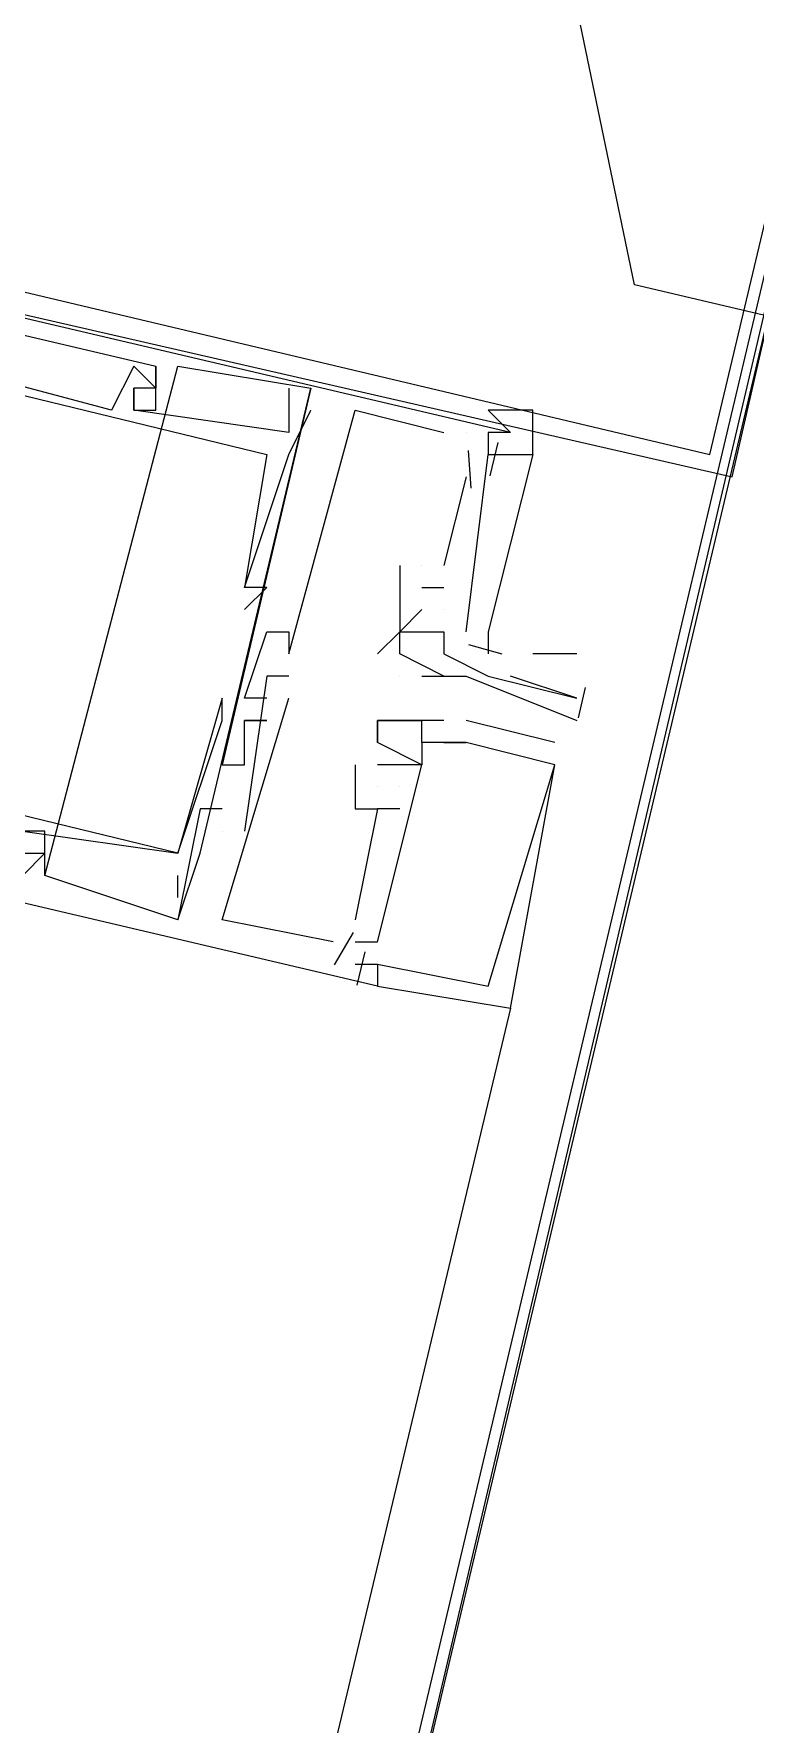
# Model space of a CAD drawing. Header units: feet. Extents: x -84 to 198, y -22 to 181.
# Drawn here: x 117.687 to 118.121, y 74.547 to 75.564 of the extents above; entities that cross this region are included whole.
import ezdxf

# ---------------------------------------------------------------- set-up
doc = ezdxf.new("R2010")
doc.units = ezdxf.units.FT
doc.layers.add('A-AREA-UNIDAD', color=30, linetype='CONTINUOUS')
doc.layers.add('A-LINEA', color=7, linetype='CONTINUOUS')

msp = doc.modelspace()

# ---------------------------------------------------------------- linework, layer by layer
at = {"layer": 'A-AREA-UNIDAD'}
msp.add_lwpolyline([(106.912, 44.2844), (118.752, 41.44), (119.808, 41.4044), (119.84, 40.32), (119.392, 38.56), (125.872, 37.0489), (126.032, 36.8), (128.192, 40.8), (129.792, 45.4933), (130.48, 49.2444), (130.64, 53.8844), (130.32, 57.0844), (129.28, 61.8489), (128.928, 64.9244), (128.992, 69.2444), (129.6, 72.8889), (128.8, 72.8889), (118.048, 75.4133), (118, 75.6444), (117.472, 75.7689), (116.24, 75.68), (104.08, 78.5244)], dxfattribs=at)
at = {"layer": 'A-LINEA'}
for p, q in [((121.8, 90.9511), (114.5867, 60.4578)), ((118.8533, 78.4978), (117.84, 74.1778)), ((117.6933, 75.0578), (117.7733, 75.3644)), ((117.6933, 75.0578), (117.7733, 75.3644)), ((117.6933, 75.0578), (117.7733, 75.3644)), ((117.7467, 75.3644), (117.7467, 75.3644)), ((117.7467, 75.3644), (117.7467, 75.3644)), ((117.7467, 75.3644), (117.7467, 75.3644)), ((117.76, 75.3644), (117.76, 75.3644)), ((117.76, 75.3644), (117.76, 75.3644)), ((117.76, 75.3644), (117.76, 75.3644)), ((117.76, 75.3644), (117.76, 75.3644)), ((117.76, 75.3644), (117.76, 75.3644)), ((117.76, 75.3644), (117.76, 75.3644)), ((117.7733, 75.3644), (117.7733, 75.3644)), ((117.7733, 75.3644), (117.7733, 75.3644)), ((117.7733, 75.3644), (117.7733, 75.3644)), ((117.7467, 75.3511), (117.7467, 75.3511)), ((117.7467, 75.3511), (117.7467, 75.3511)), ((117.7467, 75.3511), (117.7467, 75.3511)), ((117.7467, 75.3511), (117.7467, 75.3511)), ((117.7467, 75.3511), (117.7467, 75.3511)), ((117.7467, 75.3511), (117.7467, 75.3511)), ((117.76, 75.3511), (117.76, 75.3511)), ((117.76, 75.3511), (117.76, 75.3511)), ((117.76, 75.3511), (117.76, 75.3511)), ((117.76, 75.3511), (117.76, 75.3511)), ((117.76, 75.3511), (117.76, 75.3511)), ((117.76, 75.3511), (117.76, 75.3511)), ((117.7867, 75.0711), (117.8533, 75.3511)), ((117.7867, 75.0711), (117.8533, 75.3511)), ((117.7867, 75.0711), (117.8533, 75.3511)), ((117.84, 75.3511), (117.84, 75.3511)), ((117.84, 75.3511), (117.84, 75.3511)), ((117.84, 75.3511), (117.84, 75.3511)), ((117.8533, 75.3511), (117.8533, 75.3511)), ((117.8533, 75.3511), (117.8533, 75.3511)), ((117.8533, 75.3511), (117.8533, 75.3511)), ((117.7333, 75.3378), (117.7333, 75.3378)), ((117.7333, 75.3378), (117.7333, 75.3378)), ((117.7333, 75.3378), (117.7333, 75.3378)), ((117.7467, 75.3378), (117.7467, 75.3378)), ((117.7467, 75.3378), (117.7467, 75.3378)), ((117.7467, 75.3378), (117.7467, 75.3378)), ((117.7467, 75.3378), (117.7467, 75.3378)), ((117.7467, 75.3378), (117.7467, 75.3378)), ((117.7467, 75.3378), (117.7467, 75.3378)), ((117.76, 75.3378), (117.76, 75.3378)), ((117.76, 75.3378), (117.76, 75.3378)), ((117.76, 75.3378), (117.76, 75.3378)), ((117.8533, 75.3378), (117.8533, 75.3378)), ((117.8533, 75.3378), (117.8533, 75.3378)), ((117.8533, 75.3378), (117.8533, 75.3378)), ((117.88, 75.3378), (117.88, 75.3378)), ((117.88, 75.3378), (117.88, 75.3378)), ((117.88, 75.3378), (117.88, 75.3378)), ((117.84, 75.3244), (117.84, 75.3244)), ((117.84, 75.3244), (117.84, 75.3244)), ((117.84, 75.3244), (117.84, 75.3244)), ((117.9333, 75.3244), (117.9333, 75.3244)), ((117.9333, 75.3244), (117.9333, 75.3244)), ((117.9333, 75.3244), (117.9333, 75.3244)), ((117.9467, 75.3244), (117.9467, 75.3244)), ((117.9467, 75.3244), (117.9467, 75.3244)), ((117.9467, 75.3244), (117.9467, 75.3244)), ((117.96, 75.3244), (117.96, 75.3244)), ((117.96, 75.3244), (117.96, 75.3244)), ((117.96, 75.3244), (117.96, 75.3244)), ((117.96, 75.3244), (117.96, 75.3244)), ((117.96, 75.3244), (117.96, 75.3244)), ((117.96, 75.3244), (117.96, 75.3244)), ((117.9657, 75.3184), (117.9609, 75.2984)), ((117.9657, 75.3184), (117.9609, 75.2984)), ((117.9657, 75.3184), (117.9609, 75.2984)), ((117.9733, 75.3244), (117.9733, 75.3244)), ((117.9733, 75.3244), (117.9733, 75.3244)), ((117.9733, 75.3244), (117.9733, 75.3244)), ((117.8267, 75.3111), (117.8267, 75.3111)), ((117.8267, 75.3111), (117.8267, 75.3111)), ((117.8267, 75.3111), (117.8267, 75.3111)), ((117.84, 75.3111), (117.84, 75.3111)), ((117.84, 75.3111), (117.84, 75.3111)), ((117.84, 75.3111), (117.84, 75.3111)), ((117.9467, 75.2044), (117.96, 75.3111)), ((117.9467, 75.3111), (117.9467, 75.3111)), ((117.9467, 75.2044), (117.96, 75.3111)), ((117.9467, 75.3111), (117.9467, 75.3111)), ((117.9467, 75.2044), (117.96, 75.3111)), ((117.9467, 75.3111), (117.9467, 75.3111)), ((117.9479, 75.3136), (117.9495, 75.2909)), ((117.9479, 75.3136), (117.9495, 75.2909)), ((117.9479, 75.3136), (117.9495, 75.2909)), ((117.96, 75.3111), (117.96, 75.3111)), ((117.96, 75.3111), (117.96, 75.3111)), ((117.96, 75.3111), (117.96, 75.3111)), ((117.9733, 75.3111), (117.9733, 75.3111)), ((117.9467, 75.2978), (117.9333, 75.2444)), ((117.9467, 75.2978), (117.9333, 75.2444)), ((117.9467, 75.2978), (117.9333, 75.2444)), ((117.9467, 75.2978), (117.9467, 75.2978)), ((117.9467, 75.2978), (117.9467, 75.2978)), ((117.9467, 75.2978), (117.9467, 75.2978)), ((117.9067, 75.2444), (117.9067, 75.2178)), ((117.9067, 75.2444), (117.9067, 75.2444)), ((117.9067, 75.2444), (117.9067, 75.2178)), ((117.9067, 75.2444), (117.9067, 75.2444)), ((117.9067, 75.2444), (117.9067, 75.2178)), ((117.9067, 75.2444), (117.9067, 75.2444)), ((117.92, 75.2444), (117.92, 75.2444)), ((117.92, 75.2444), (117.92, 75.2444)), ((117.92, 75.2444), (117.92, 75.2444)), ((117.92, 75.2444), (117.92, 75.2444)), ((117.92, 75.2444), (117.92, 75.2444)), ((117.92, 75.2444), (117.92, 75.2444)), ((117.9333, 75.2444), (117.9333, 75.2444)), ((117.9333, 75.2444), (117.9333, 75.2444)), ((117.9333, 75.2444), (117.9333, 75.2444)), ((117.8133, 75.2311), (117.8133, 75.2311)), ((117.8133, 75.2311), (117.8133, 75.2311)), ((117.8133, 75.2311), (117.8133, 75.2311)), ((117.8133, 75.2311), (117.8133, 75.2311)), ((117.8133, 75.2311), (117.8133, 75.2311)), ((117.8133, 75.2311), (117.8133, 75.2311)), ((117.8267, 75.2311), (117.8267, 75.2311)), ((117.8267, 75.2311), (117.8267, 75.2311)), ((117.8267, 75.2311), (117.8267, 75.2311)), ((117.92, 75.2311), (117.9333, 75.2311)), ((117.92, 75.2311), (117.92, 75.2311)), ((117.92, 75.2311), (117.9333, 75.2311)), ((117.92, 75.2311), (117.92, 75.2311)), ((117.92, 75.2311), (117.9333, 75.2311)), ((117.92, 75.2311), (117.92, 75.2311)), ((117.9333, 75.2311), (117.9333, 75.2311)), ((117.9333, 75.2311), (117.9333, 75.2311)), ((117.9333, 75.2311), (117.9333, 75.2311)), ((117.8133, 75.2178), (117.8133, 75.2178)), ((117.8133, 75.2178), (117.8133, 75.2178)), ((117.8133, 75.2178), (117.8133, 75.2178)), ((117.9067, 75.2178), (117.9067, 75.2178)), ((117.9067, 75.2044), (117.92, 75.2178)), ((117.9067, 75.2178), (117.9067, 75.2178)), ((117.9067, 75.2044), (117.92, 75.2178)), ((117.9067, 75.2178), (117.9067, 75.2178)), ((117.9067, 75.2044), (117.92, 75.2178)), ((117.9067, 75.2178), (117.9067, 75.2178)), ((117.92, 75.2178), (117.92, 75.2178)), ((117.92, 75.2178), (117.92, 75.2178)), ((117.92, 75.2178), (117.92, 75.2178)), ((117.9333, 75.2178), (117.9333, 75.2178)), ((117.9333, 75.2178), (117.9333, 75.2178)), ((117.9333, 75.2178), (117.9333, 75.2178)), ((117.9333, 75.2178), (117.9333, 75.2178)), ((117.9333, 75.2178), (117.9333, 75.2178)), ((117.9333, 75.2178), (117.9333, 75.2178)), ((117.8267, 75.2044), (117.8267, 75.2044)), ((117.8267, 75.2044), (117.8267, 75.2044)), ((117.8267, 75.2044), (117.8267, 75.2044)), ((117.84, 75.2044), (117.84, 75.2044)), ((117.84, 75.2044), (117.84, 75.2044)), ((117.84, 75.2044), (117.84, 75.2044)), ((117.84, 75.2044), (117.84, 75.2044)), ((117.84, 75.2044), (117.84, 75.2044)), ((117.84, 75.2044), (117.84, 75.2044)), ((117.9067, 75.2044), (117.9067, 75.2044)), ((117.9067, 75.2044), (117.9067, 75.2044)), ((117.9067, 75.2044), (117.9067, 75.2044)), ((117.9067, 75.2044), (117.9067, 75.2044)), ((117.9067, 75.2044), (117.9067, 75.2044)), ((117.9067, 75.2044), (117.9067, 75.2044)), ((117.92, 75.2044), (117.92, 75.2044)), ((117.9333, 75.2044), (117.9333, 75.2044)), ((117.9333, 75.2044), (117.9333, 75.2044)), ((117.9333, 75.2044), (117.9333, 75.2044)), ((117.9333, 75.2044), (117.9333, 75.2044)), ((117.9333, 75.2044), (117.9333, 75.2044)), ((117.9333, 75.2044), (117.9333, 75.2044)), ((117.9333, 75.2044), (117.9333, 75.2044)), ((117.9333, 75.2044), (117.9333, 75.2044)), ((117.9467, 75.2044), (117.9467, 75.2044)), ((117.9467, 75.2044), (117.9467, 75.2044)), ((117.9467, 75.2044), (117.9467, 75.2044)), ((117.9482, 75.1967), (117.9681, 75.1911)), ((117.9482, 75.1967), (117.9681, 75.1911)), ((117.9482, 75.1967), (117.9681, 75.1911)), ((117.84, 75.1911), (117.84, 75.1911)), ((117.84, 75.1911), (117.84, 75.1911)), ((117.84, 75.1911), (117.84, 75.1911)), ((117.8933, 75.1911), (117.8933, 75.1911)), ((117.9067, 75.1911), (117.9067, 75.1911)), ((117.9333, 75.1911), (117.9333, 75.1911)), ((117.9333, 75.1911), (117.9333, 75.1911)), ((118.0133, 75.1911), (117.9867, 75.1911)), ((117.8267, 75.1778), (117.8267, 75.1778)), ((117.8267, 75.1778), (117.8267, 75.1778)), ((117.8267, 75.1778), (117.8267, 75.1778)), ((117.84, 75.1778), (117.84, 75.1778)), ((117.84, 75.1778), (117.84, 75.1778)), ((117.84, 75.1778), (117.84, 75.1778)), ((117.9067, 75.1778), (117.9067, 75.1778)), ((117.9067, 75.1778), (117.9067, 75.1778)), ((117.92, 75.1778), (117.92, 75.1778)), ((117.9333, 75.1778), (117.9333, 75.1778)), ((117.9333, 75.1778), (117.9333, 75.1778)), ((117.9467, 75.1778), (117.9467, 75.1778)), ((117.96, 75.1778), (117.96, 75.1778)), ((117.96, 75.1778), (117.96, 75.1778)), ((117.8, 75.1644), (117.8, 75.1644)), ((117.8, 75.1644), (117.8, 75.1644)), ((117.8, 75.1644), (117.8, 75.1644)), ((117.8133, 75.1644), (117.8133, 75.1644)), ((117.8133, 75.1644), (117.8133, 75.1644)), ((117.8133, 75.1644), (117.8133, 75.1644)), ((117.8267, 75.1644), (117.8267, 75.1644)), ((117.8267, 75.1644), (117.8267, 75.1644)), ((117.8267, 75.1644), (117.8267, 75.1644)), ((117.84, 75.1644), (117.84, 75.1644)), ((117.84, 75.1644), (117.84, 75.1644)), ((117.84, 75.1644), (117.84, 75.1644)), ((118.0133, 75.1644), (118.0133, 75.1644)), ((118.0183, 75.171), (118.014, 75.1527)), ((117.8, 75.1511), (117.8, 75.1511)), ((117.8, 75.1511), (117.8, 75.1511)), ((117.8, 75.1511), (117.8, 75.1511)), ((117.8133, 75.1511), (117.8133, 75.1511)), ((117.8133, 75.1511), (117.8133, 75.1511)), ((117.8133, 75.1511), (117.8133, 75.1511)), ((117.8133, 75.1511), (117.8133, 75.1511)), ((117.8133, 75.1511), (117.8133, 75.1511)), ((117.8133, 75.1511), (117.8133, 75.1511)), ((117.8267, 75.1511), (117.8267, 75.1511)), ((117.8267, 75.1511), (117.8267, 75.1511)), ((117.8267, 75.1511), (117.8267, 75.1511)), ((117.8267, 75.1511), (117.8267, 75.1511)), ((117.8267, 75.1511), (117.8267, 75.1511)), ((117.8267, 75.1511), (117.8267, 75.1511)), ((117.8267, 75.1511), (117.8267, 75.1511)), ((117.8267, 75.1511), (117.8267, 75.1511)), ((117.8267, 75.1511), (117.8267, 75.1511)), ((117.8933, 75.1511), (117.8933, 75.1511)), ((117.8933, 75.1511), (117.8933, 75.1511)), ((117.8933, 75.1511), (117.8933, 75.1511)), ((117.8933, 75.1511), (117.8933, 75.1511)), ((117.8933, 75.1511), (117.8933, 75.1511)), ((117.8933, 75.1511), (117.8933, 75.1511)), ((117.9067, 75.1511), (117.9067, 75.1511)), ((117.9067, 75.1511), (117.9067, 75.1511)), ((117.9067, 75.1511), (117.9067, 75.1511)), ((117.92, 75.1511), (117.92, 75.1511)), ((117.92, 75.1511), (117.92, 75.1511)), ((117.92, 75.1511), (117.92, 75.1511)), ((117.92, 75.1511), (117.92, 75.1511)), ((117.92, 75.1511), (117.92, 75.1511)), ((117.92, 75.1511), (117.92, 75.1511)), ((117.9333, 75.1511), (117.9333, 75.1511)), ((117.9333, 75.1511), (117.9333, 75.1511)), ((117.9333, 75.1511), (117.9333, 75.1511)), ((117.9333, 75.1511), (117.9333, 75.1511)), ((117.9333, 75.1511), (117.9333, 75.1511)), ((117.9333, 75.1511), (117.9333, 75.1511)), ((117.9333, 75.1511), (117.9333, 75.1511)), ((117.9333, 75.1511), (117.9333, 75.1511)), ((117.9333, 75.1511), (117.9333, 75.1511)), ((118, 75.1378), (117.9467, 75.1511)), ((117.9467, 75.1511), (117.9467, 75.1511)), ((118, 75.1378), (117.9467, 75.1511)), ((117.9467, 75.1511), (117.9467, 75.1511)), ((118, 75.1378), (117.9467, 75.1511)), ((117.9467, 75.1511), (117.9467, 75.1511)), ((118.0133, 75.1511), (118.0133, 75.1511)), ((117.8133, 75.1378), (117.8133, 75.1378)), ((117.8133, 75.1378), (117.8133, 75.1378)), ((117.8133, 75.1378), (117.8133, 75.1378)), ((117.8933, 75.1378), (117.8933, 75.1378)), ((117.8933, 75.1378), (117.8933, 75.1378)), ((117.8933, 75.1378), (117.8933, 75.1378)), ((117.8933, 75.1378), (117.8933, 75.1378)), ((117.8933, 75.1378), (117.8933, 75.1378)), ((117.8933, 75.1378), (117.8933, 75.1378)), ((117.92, 75.1378), (117.92, 75.1378)), ((117.92, 75.1378), (117.92, 75.1378)), ((117.92, 75.1378), (117.92, 75.1378)), ((117.92, 75.1378), (117.92, 75.1378)), ((117.92, 75.1378), (117.92, 75.1378)), ((117.92, 75.1378), (117.92, 75.1378)), ((117.9333, 75.1378), (117.9333, 75.1378)), ((117.9333, 75.1378), (117.9333, 75.1378)), ((117.9333, 75.1378), (117.9333, 75.1378)), ((117.9467, 75.1378), (117.9467, 75.1378)), ((117.9467, 75.1378), (117.9467, 75.1378)), ((117.9467, 75.1378), (117.9467, 75.1378)), ((117.9467, 75.1378), (117.9467, 75.1378)), ((117.9467, 75.1378), (117.9467, 75.1378)), ((117.9467, 75.1378), (117.9467, 75.1378)), ((117.9467, 75.1378), (117.9467, 75.1378)), ((117.9467, 75.1378), (117.9467, 75.1378)), ((117.9467, 75.1378), (117.9467, 75.1378)), ((118, 75.1378), (118, 75.1378)), ((118, 75.1378), (118, 75.1378)), ((118, 75.1378), (118, 75.1378)), ((117.8, 75.1244), (117.8, 75.1244)), ((117.8, 75.1244), (117.8, 75.1244)), ((117.8, 75.1244), (117.8, 75.1244)), ((117.8133, 75.1244), (117.8133, 75.1244)), ((117.8133, 75.1244), (117.8133, 75.1244)), ((117.8133, 75.1244), (117.8133, 75.1244)), ((117.8133, 75.1244), (117.8133, 75.1244)), ((117.8133, 75.1244), (117.8133, 75.1244)), ((117.8133, 75.1244), (117.8133, 75.1244)), ((117.88, 75.1244), (117.88, 75.1244)), ((117.88, 75.1244), (117.88, 75.1244)), ((117.88, 75.1244), (117.88, 75.1244)), ((117.8933, 75.1244), (117.8933, 75.1244)), ((117.8933, 75.1244), (117.8933, 75.1244)), ((117.8933, 75.1244), (117.8933, 75.1244)), ((117.8933, 75.1244), (117.8933, 75.1244)), ((117.8933, 75.1244), (117.8933, 75.1244)), ((117.8933, 75.1244), (117.8933, 75.1244)), ((117.8933, 75.1244), (117.8933, 75.1244)), ((117.8933, 75.1244), (117.8933, 75.1244)), ((117.8933, 75.1244), (117.8933, 75.1244)), ((117.9067, 75.1244), (117.9067, 75.1244)), ((117.9067, 75.1244), (117.9067, 75.1244)), ((117.9067, 75.1244), (117.9067, 75.1244)), ((117.9067, 75.1244), (117.9067, 75.1244)), ((117.9067, 75.1244), (117.9067, 75.1244)), ((117.9067, 75.1244), (117.9067, 75.1244)), ((117.9067, 75.1244), (117.9067, 75.1244)), ((117.9067, 75.1244), (117.9067, 75.1244)), ((117.9067, 75.1244), (117.9067, 75.1244)), ((117.92, 75.1244), (117.92, 75.1244)), ((117.92, 75.1244), (117.92, 75.1244)), ((117.92, 75.1244), (117.92, 75.1244)), ((117.92, 75.1244), (117.92, 75.1244)), ((117.92, 75.1244), (117.92, 75.1244)), ((117.92, 75.1244), (117.92, 75.1244)), ((117.92, 75.1244), (117.92, 75.1244)), ((117.92, 75.1244), (117.92, 75.1244)), ((117.92, 75.1244), (117.92, 75.1244)), ((118, 75.1244), (118, 75.1244)), ((118, 75.1244), (118, 75.1244)), ((118, 75.1244), (118, 75.1244)), ((118, 75.1244), (118, 75.1244)), ((118, 75.1244), (118, 75.1244)), ((118, 75.1244), (118, 75.1244)), ((117.8933, 75.1111), (117.8933, 75.1111)), ((117.8933, 75.1111), (117.8933, 75.1111)), ((117.8933, 75.1111), (117.8933, 75.1111)), ((117.8933, 75.1111), (117.8933, 75.1111)), ((117.8933, 75.1111), (117.8933, 75.1111)), ((117.8933, 75.1111), (117.8933, 75.1111)), ((117.9067, 75.1111), (117.9067, 75.1111)), ((117.9067, 75.1111), (117.9067, 75.1111)), ((117.9067, 75.1111), (117.9067, 75.1111)), ((117.9067, 75.1111), (117.9067, 75.1111)), ((117.9067, 75.1111), (117.9067, 75.1111)), ((117.9067, 75.1111), (117.9067, 75.1111)), ((117.7867, 75.0978), (117.7867, 75.0978)), ((117.7867, 75.0978), (117.7867, 75.0978)), ((117.7867, 75.0978), (117.7867, 75.0978)), ((117.8, 75.0978), (117.8, 75.0978)), ((117.8, 75.0978), (117.8, 75.0978)), ((117.8, 75.0978), (117.8, 75.0978)), ((117.88, 75.0978), (117.88, 75.0978)), ((117.88, 75.0978), (117.88, 75.0978)), ((117.88, 75.0978), (117.88, 75.0978)), ((117.9067, 75.0978), (117.8933, 75.0978)), ((117.8933, 75.0978), (117.8933, 75.0978)), ((117.8933, 75.0978), (117.8933, 75.0978)), ((117.9067, 75.0978), (117.8933, 75.0978)), ((117.8933, 75.0978), (117.8933, 75.0978)), ((117.8933, 75.0978), (117.8933, 75.0978)), ((117.9067, 75.0978), (117.8933, 75.0978)), ((117.8933, 75.0978), (117.8933, 75.0978)), ((117.8933, 75.0978), (117.8933, 75.0978)), ((117.9067, 75.0978), (117.9067, 75.0978)), ((117.9067, 75.0978), (117.9067, 75.0978)), ((117.9067, 75.0978), (117.9067, 75.0978)), ((117.6933, 75.0844), (117.6933, 75.0844)), ((117.6933, 75.0844), (117.6933, 75.0844)), ((117.6933, 75.0844), (117.6933, 75.0844)), ((117.8, 75.0844), (117.8, 75.0844)), ((117.8, 75.0844), (117.8, 75.0844)), ((117.8, 75.0844), (117.8, 75.0844)), ((117.8, 75.0844), (117.8, 75.0844)), ((117.8, 75.0844), (117.8, 75.0844)), ((117.8, 75.0844), (117.8, 75.0844)), ((117.8133, 75.0844), (117.8133, 75.0844)), ((117.8133, 75.0844), (117.8133, 75.0844)), ((117.8133, 75.0844), (117.8133, 75.0844)), ((117.6933, 75.0711), (117.6933, 75.0711)), ((117.6933, 75.0711), (117.6933, 75.0711)), ((117.6933, 75.0711), (117.6933, 75.0711)), ((117.6933, 75.0711), (117.6933, 75.0711)), ((117.6933, 75.0711), (117.6933, 75.0711)), ((117.6933, 75.0711), (117.6933, 75.0711)), ((117.6933, 75.0711), (117.6933, 75.0711)), ((117.6933, 75.0711), (117.6933, 75.0711)), ((117.6933, 75.0711), (117.6933, 75.0711)), ((117.7733, 75.0311), (117.7867, 75.0711)), ((117.7733, 75.0711), (117.7733, 75.0711)), ((117.7733, 75.0711), (117.7733, 75.0711)), ((117.7733, 75.0711), (117.7733, 75.0711)), ((117.7733, 75.0311), (117.7867, 75.0711)), ((117.7733, 75.0711), (117.7733, 75.0711)), ((117.7733, 75.0711), (117.7733, 75.0711)), ((117.7733, 75.0711), (117.7733, 75.0711)), ((117.7733, 75.0311), (117.7867, 75.0711)), ((117.7733, 75.0711), (117.7733, 75.0711)), ((117.7733, 75.0711), (117.7733, 75.0711)), ((117.7733, 75.0711), (117.7733, 75.0711)), ((117.7867, 75.0711), (117.7867, 75.0711)), ((117.7867, 75.0711), (117.7867, 75.0711)), ((117.7867, 75.0711), (117.7867, 75.0711)), ((117.6933, 75.0578), (117.6933, 75.0578)), ((117.6933, 75.0578), (117.6933, 75.0578)), ((117.6933, 75.0578), (117.6933, 75.0578)), ((117.7733, 75.0444), (117.7733, 75.0578)), ((117.7733, 75.0578), (117.7733, 75.0578)), ((117.7733, 75.0444), (117.7733, 75.0578)), ((117.7733, 75.0578), (117.7733, 75.0578)), ((117.7733, 75.0444), (117.7733, 75.0578)), ((117.7733, 75.0578), (117.7733, 75.0578)), ((117.7733, 75.0444), (117.7733, 75.0444)), ((117.7733, 75.0444), (117.7733, 75.0444)), ((117.7733, 75.0444), (117.7733, 75.0444)), ((117.7733, 75.0311), (117.7733, 75.0311)), ((117.7733, 75.0311), (117.7733, 75.0311)), ((117.7733, 75.0311), (117.7733, 75.0311)), ((117.7733, 75.0311), (117.7733, 75.0311)), ((117.7733, 75.0311), (117.7733, 75.0311)), ((117.7733, 75.0311), (117.7733, 75.0311)), ((117.7733, 75.0311), (117.7733, 75.0311)), ((117.7733, 75.0311), (117.7733, 75.0311)), ((117.7733, 75.0311), (117.7733, 75.0311)), ((117.8, 75.0311), (117.8, 75.0311)), ((117.8, 75.0311), (117.8, 75.0311)), ((117.8, 75.0311), (117.8, 75.0311)), ((117.8788, 75.0235), (117.8673, 75.004)), ((117.8788, 75.0235), (117.8673, 75.004)), ((117.8788, 75.0235), (117.8673, 75.004)), ((117.88, 75.0311), (117.88, 75.0311)), ((117.88, 75.0311), (117.88, 75.0311)), ((117.88, 75.0311), (117.88, 75.0311)), ((117.8667, 75.0178), (117.8667, 75.0178)), ((117.8667, 75.0178), (117.8667, 75.0178)), ((117.8667, 75.0178), (117.8667, 75.0178)), ((117.88, 75.0178), (117.88, 75.0178)), ((117.88, 75.0178), (117.88, 75.0178)), ((117.88, 75.0178), (117.88, 75.0178)), ((117.8857, 75.0117), (117.8809, 74.9917)), ((117.8857, 75.0117), (117.8809, 74.9917)), ((117.8857, 75.0117), (117.8809, 74.9917)), ((117.8933, 75.0178), (117.8933, 75.0178)), ((117.8933, 75.0178), (117.8933, 75.0178)), ((117.8933, 75.0178), (117.8933, 75.0178)), ((117.8933, 75.0178), (117.8933, 75.0178)), ((117.8933, 75.0178), (117.8933, 75.0178)), ((117.8933, 75.0178), (117.8933, 75.0178)), ((117.8933, 75.0178), (117.8933, 75.0178)), ((117.8933, 75.0178), (117.8933, 75.0178)), ((117.8933, 75.0178), (117.8933, 75.0178)), ((117.88, 75.0044), (117.88, 75.0044)), ((117.88, 75.0044), (117.88, 75.0044)), ((117.88, 75.0044), (117.88, 75.0044)), ((117.8933, 75.0044), (117.8933, 75.0044)), ((117.8933, 75.0044), (117.8933, 75.0044)), ((117.8933, 75.0044), (117.8933, 75.0044)), ((117.8933, 75.0044), (117.8933, 75.0044)), ((117.8933, 75.0044), (117.8933, 75.0044)), ((117.8933, 75.0044), (117.8933, 75.0044)), ((117.8933, 75.0044), (117.8933, 75.0044)), ((117.8933, 75.0044), (117.8933, 75.0044)), ((117.8933, 75.0044), (117.8933, 75.0044)), ((117.8933, 74.9911), (117.8933, 74.9911)), ((117.8933, 74.9911), (117.8933, 74.9911)), ((117.8933, 74.9911), (117.8933, 74.9911)), ((117.8933, 74.9911), (117.8933, 74.9911)), ((117.8933, 74.9911), (117.8933, 74.9911)), ((117.8933, 74.9911), (117.8933, 74.9911)), ((117.96, 74.9911), (117.96, 74.9911)), ((117.96, 74.9911), (117.96, 74.9911)), ((117.96, 74.9911), (117.96, 74.9911)), ((117.9733, 74.9778), (116.32, 68.0444)), ((117.9733, 74.9778), (117.9733, 74.9778)), ((117.9733, 74.9778), (117.9733, 74.9778)), ((117.9733, 74.9778), (117.9733, 74.9778))]:
    msp.add_line(p, q, dxfattribs=at)
for points in [[(117.2933, 75.4844), (118.1067, 75.2978), (118.2933, 76.1111), (117.48, 76.2978), (117.2933, 75.4844)], [(117.3067, 75.4978), (118.0933, 75.3111), (118.28, 76.0978), (117.4933, 76.2844), (117.3067, 75.4978)], [(118.2, 75.6978), (115.0667, 62.4578), (114.5867, 60.4578), (117.1867, 59.8444), (117, 59.0311), (123.76, 57.4311), (119.2267, 38.2978), (126.2667, 36.6311)], [(117.9733, 75.3244), (117.2933, 75.4844), (117.2533, 75.3378), (117.28, 75.3378)], [(117.9733, 75.3244), (117.2933, 75.4844), (117.2533, 75.3378), (117.28, 75.3378)], [(117.9733, 75.3244), (117.2933, 75.4844), (117.2533, 75.3378), (117.28, 75.3378)], [(117.28, 75.3511), (117.3067, 75.4444), (117.32, 75.4444), (117.32, 75.4578), (117.3067, 75.4578), (117.3067, 75.4711), (117.76, 75.3644), (117.76, 75.3511), (117.7467, 75.3511), (117.7467, 75.3378), (117.76, 75.3378), (117.76, 75.3644)], [(117.28, 75.3511), (117.3067, 75.4444), (117.32, 75.4444), (117.32, 75.4578), (117.3067, 75.4578), (117.3067, 75.4711), (117.76, 75.3644), (117.76, 75.3511), (117.7467, 75.3511), (117.7467, 75.3378), (117.76, 75.3378), (117.76, 75.3644)], [(117.28, 75.3511), (117.3067, 75.4444), (117.32, 75.4444), (117.32, 75.4578), (117.3067, 75.4578), (117.3067, 75.4711), (117.76, 75.3644), (117.76, 75.3511), (117.7467, 75.3511), (117.7467, 75.3378), (117.76, 75.3378), (117.76, 75.3644)], [(117.76, 75.3511), (117.7467, 75.3644), (117.7333, 75.3378), (117.3333, 75.4444), (117.3333, 75.4578), (117.32, 75.4578)], [(117.76, 75.3511), (117.7467, 75.3644), (117.7333, 75.3378), (117.3333, 75.4444), (117.3333, 75.4578), (117.32, 75.4578)], [(117.76, 75.3511), (117.7467, 75.3644), (117.7333, 75.3378), (117.3333, 75.4444), (117.3333, 75.4578), (117.32, 75.4578)], [(117.3067, 75.3378), (117.3333, 75.4311), (117.8267, 75.3111), (117.8133, 75.2311), (117.8133, 75.2311)], [(117.3067, 75.3378), (117.3333, 75.4311), (117.8267, 75.3111), (117.8133, 75.2311), (117.8133, 75.2311)], [(117.3067, 75.3378), (117.3333, 75.4311), (117.8267, 75.3111), (117.8133, 75.2311), (117.8133, 75.2311)], [(117.76, 75.3511), (117.7467, 75.3644), (117.7467, 75.3644), (117.7333, 75.3378)], [(117.76, 75.3511), (117.7467, 75.3644), (117.7467, 75.3644), (117.7333, 75.3378)], [(117.76, 75.3511), (117.7467, 75.3644), (117.7467, 75.3644), (117.7333, 75.3378)], [(117.7733, 75.3644), (117.8533, 75.3511), (117.8, 75.1244), (117.8133, 75.1244), (117.8133, 75.1378)], [(117.7733, 75.3644), (117.8533, 75.3511), (117.8, 75.1244), (117.8133, 75.1244), (117.8133, 75.1378)], [(117.7733, 75.3644), (117.8533, 75.3511), (117.8, 75.1244), (117.8133, 75.1244), (117.8133, 75.1378)], [(117.84, 75.3511), (117.84, 75.3244), (117.7467, 75.3378), (117.7467, 75.3511)], [(117.84, 75.3511), (117.84, 75.3244), (117.7467, 75.3378), (117.7467, 75.3511)], [(117.84, 75.3511), (117.84, 75.3244), (117.7467, 75.3378), (117.7467, 75.3511)], [(117.8133, 75.2178), (117.8267, 75.2311), (117.8133, 75.2311), (117.84, 75.3111), (117.8533, 75.3378)], [(117.8133, 75.2178), (117.8267, 75.2311), (117.8133, 75.2311), (117.84, 75.3111), (117.8533, 75.3378)], [(117.8133, 75.2178), (117.8267, 75.2311), (117.8133, 75.2311), (117.84, 75.3111), (117.8533, 75.3378)], [(117.84, 75.1911), (117.88, 75.3378), (117.9333, 75.3244)], [(117.84, 75.1911), (117.88, 75.3378), (117.9333, 75.3244)], [(117.84, 75.1911), (117.88, 75.3378), (117.9333, 75.3244)], [(117.96, 75.3111), (117.9867, 75.3111), (117.9867, 75.3378), (117.96, 75.3378), (117.9733, 75.3244)], [(117.9733, 75.3244), (117.96, 75.3244), (117.96, 75.3111)], [(117.88, 75.0044), (117.8933, 75.0044), (117.8933, 74.9911), (117.2133, 75.1511), (117.2533, 75.3111), (117.2667, 75.3111), (117.2667, 75.2978), (117.2533, 75.2978), (117.2533, 75.2711), (117.2533, 75.2844)], [(117.88, 75.0044), (117.8933, 75.0044), (117.8933, 74.9911), (117.2133, 75.1511), (117.2533, 75.3111), (117.2667, 75.3111), (117.2667, 75.2978), (117.2533, 75.2978), (117.2533, 75.2711), (117.2533, 75.2844)], [(117.88, 75.0044), (117.8933, 75.0044), (117.8933, 74.9911), (117.2133, 75.1511), (117.2533, 75.3111), (117.2667, 75.3111), (117.2667, 75.2978), (117.2533, 75.2978), (117.2533, 75.2711), (117.2533, 75.2844)], [(117.9467, 75.2044), (117.96, 75.3111), (117.9867, 75.3111), (117.96, 75.2044), (117.96, 75.1911)], [(117.9467, 75.2044), (117.96, 75.3111), (117.9867, 75.3111), (117.96, 75.2044), (117.96, 75.1911)], [(117.9467, 75.2044), (117.96, 75.3111), (117.9867, 75.3111), (117.96, 75.2044), (117.96, 75.1911)], [(117.7733, 75.0711), (117.8, 75.1511), (117.8, 75.1644), (117.8, 75.1644), (117.7733, 75.0711), (117.28, 75.1911), (117.2933, 75.2844), (117.28, 75.2711), (117.2933, 75.2711), (117.2667, 75.1778), (117.24, 75.1778), (117.24, 75.1644), (117.24, 75.1778)], [(117.7733, 75.0711), (117.8, 75.1511), (117.8, 75.1644), (117.8, 75.1644), (117.7733, 75.0711), (117.28, 75.1911), (117.2933, 75.2844), (117.28, 75.2711), (117.2933, 75.2711), (117.2667, 75.1778), (117.24, 75.1778), (117.24, 75.1644), (117.24, 75.1778)], [(117.7733, 75.0711), (117.8, 75.1511), (117.8, 75.1644), (117.8, 75.1644), (117.7733, 75.0711), (117.28, 75.1911), (117.2933, 75.2844), (117.28, 75.2711), (117.2933, 75.2711), (117.2667, 75.1778), (117.24, 75.1778), (117.24, 75.1644), (117.24, 75.1778)], [(117.9067, 75.2178), (117.9067, 75.2044), (117.9067, 75.2044), (117.8933, 75.1911)], [(117.8267, 75.1644), (117.8133, 75.1644), (117.8267, 75.2044), (117.84, 75.2044), (117.84, 75.1911)], [(117.8267, 75.1644), (117.8133, 75.1644), (117.8267, 75.2044), (117.84, 75.2044), (117.84, 75.1911)], [(117.8267, 75.1644), (117.8133, 75.1644), (117.8267, 75.2044), (117.84, 75.2044), (117.84, 75.1911)], [(117.9333, 75.1778), (117.9067, 75.1911), (117.9067, 75.2044), (117.9333, 75.2044), (117.9333, 75.1911), (117.96, 75.1778)], [(117.92, 75.2044), (117.92, 75.2044), (117.9333, 75.2044), (117.9333, 75.2044), (117.9333, 75.1911), (117.9333, 75.1911)], [(117.84, 75.1778), (117.8267, 75.1778), (117.8133, 75.0844)], [(117.84, 75.1778), (117.8267, 75.1778), (117.8133, 75.0844)], [(117.84, 75.1778), (117.8267, 75.1778), (117.8133, 75.0844)], [(117.92, 75.1778), (117.9333, 75.1778), (117.9467, 75.1778), (118.0133, 75.1511)], [(117.96, 75.1778), (117.96, 75.1778), (117.96, 75.1778), (117.96, 75.1778), (118.0133, 75.1644), (118.0133, 75.1644), (118.0133, 75.1644)], [(118.0133, 75.1644), (117.9733, 75.1778), (117.9733, 75.1778)], [(117.8, 75.0978), (117.7867, 75.0978), (117.7733, 75.0311), (117.6933, 75.0578), (117.6933, 75.0844), (117.68, 75.0844), (117.68, 75.0711), (117.6933, 75.0711), (117.68, 75.0578), (117.24, 75.1644)], [(117.8, 75.0978), (117.7867, 75.0978), (117.7733, 75.0311), (117.6933, 75.0578), (117.6933, 75.0844), (117.68, 75.0844), (117.68, 75.0711), (117.6933, 75.0711), (117.68, 75.0578), (117.24, 75.1644)], [(117.8, 75.0978), (117.7867, 75.0978), (117.7733, 75.0311), (117.6933, 75.0578), (117.6933, 75.0844), (117.68, 75.0844), (117.68, 75.0711), (117.6933, 75.0711), (117.68, 75.0578), (117.24, 75.1644)], [(117.8667, 75.0178), (117.8, 75.0311), (117.84, 75.1644)], [(117.8667, 75.0178), (117.8, 75.0311), (117.84, 75.1644)], [(117.8667, 75.0178), (117.8, 75.0311), (117.84, 75.1644)], [(117.8133, 75.1244), (117.8133, 75.1511), (117.8267, 75.1511), (117.8133, 75.1511)], [(117.8133, 75.1244), (117.8133, 75.1511), (117.8267, 75.1511), (117.8133, 75.1511)], [(117.8133, 75.1244), (117.8133, 75.1511), (117.8267, 75.1511), (117.8133, 75.1511)], [(117.8933, 75.0044), (117.96, 74.9911), (117.96, 74.9911), (118, 75.1244), (118, 75.1244), (117.9467, 75.1378), (117.9467, 75.1378), (117.9467, 75.1378), (117.9467, 75.1378), (117.92, 75.1378), (117.92, 75.1378), (117.92, 75.1244), (117.8933, 75.1378), (117.8933, 75.1511), (117.92, 75.1511)], [(117.9333, 75.1511), (117.9067, 75.1511), (117.8933, 75.1511), (117.8933, 75.1378)], [(117.8933, 75.0044), (117.96, 74.9911), (117.96, 74.9911), (118, 75.1244), (118, 75.1244), (117.9467, 75.1378), (117.9467, 75.1378), (117.9467, 75.1378), (117.9467, 75.1378), (117.92, 75.1378), (117.92, 75.1378), (117.92, 75.1244), (117.8933, 75.1378), (117.8933, 75.1511), (117.92, 75.1511)], [(117.9333, 75.1511), (117.9067, 75.1511), (117.8933, 75.1511), (117.8933, 75.1378)], [(117.8933, 75.0044), (117.96, 74.9911), (117.96, 74.9911), (118, 75.1244), (118, 75.1244), (117.9467, 75.1378), (117.9467, 75.1378), (117.9467, 75.1378), (117.9467, 75.1378), (117.92, 75.1378), (117.92, 75.1378), (117.92, 75.1244), (117.8933, 75.1378), (117.8933, 75.1511), (117.92, 75.1511)], [(117.9333, 75.1511), (117.9067, 75.1511), (117.8933, 75.1511), (117.8933, 75.1378)], [(117.9333, 75.1378), (117.9333, 75.1378), (117.9467, 75.1378), (117.92, 75.1378), (117.92, 75.1511)], [(117.9333, 75.1378), (117.9333, 75.1378), (117.9467, 75.1378), (117.92, 75.1378), (117.92, 75.1511)], [(117.9333, 75.1378), (117.9333, 75.1378), (117.9467, 75.1378), (117.92, 75.1378), (117.92, 75.1511)], [(117.92, 75.1378), (117.92, 75.1244), (117.9067, 75.1244), (117.9067, 75.1244), (117.8933, 75.1244), (117.8933, 75.1244), (117.8933, 75.1244), (117.8933, 75.1244), (117.8933, 75.1244)], [(117.92, 75.1378), (117.92, 75.1244), (117.9067, 75.1244), (117.9067, 75.1244), (117.8933, 75.1244), (117.8933, 75.1244), (117.8933, 75.1244), (117.8933, 75.1244), (117.8933, 75.1244)], [(117.92, 75.1378), (117.92, 75.1244), (117.9067, 75.1244), (117.9067, 75.1244), (117.8933, 75.1244), (117.8933, 75.1244), (117.8933, 75.1244), (117.8933, 75.1244), (117.8933, 75.1244)], [(117.88, 75.0178), (117.8933, 75.0178), (117.92, 75.1244)], [(117.88, 75.1244), (117.88, 75.0978), (117.8933, 75.0978), (117.88, 75.0311)], [(117.88, 75.0178), (117.8933, 75.0178), (117.92, 75.1244)], [(117.88, 75.1244), (117.88, 75.0978), (117.8933, 75.0978), (117.88, 75.0311)], [(117.88, 75.0178), (117.8933, 75.0178), (117.92, 75.1244)], [(117.88, 75.1244), (117.88, 75.0978), (117.8933, 75.0978), (117.88, 75.0311)], [(117.8933, 75.0044), (117.8933, 74.9911), (117.9733, 74.9778), (117.9733, 74.9778), (118, 75.1244)], [(117.8933, 75.0044), (117.8933, 74.9911), (117.9733, 74.9778), (117.9733, 74.9778), (118, 75.1244)], [(117.8933, 75.0044), (117.8933, 74.9911), (117.9733, 74.9778), (117.9733, 74.9778), (118, 75.1244)], [(117.68, 75.0711), (117.68, 75.0844), (117.7733, 75.0711)], [(117.68, 75.0711), (117.68, 75.0844), (117.7733, 75.0711)], [(117.68, 75.0711), (117.68, 75.0844), (117.7733, 75.0711)]]:
    msp.add_lwpolyline(points, dxfattribs=at)

doc.saveas('drawing.dxf')
